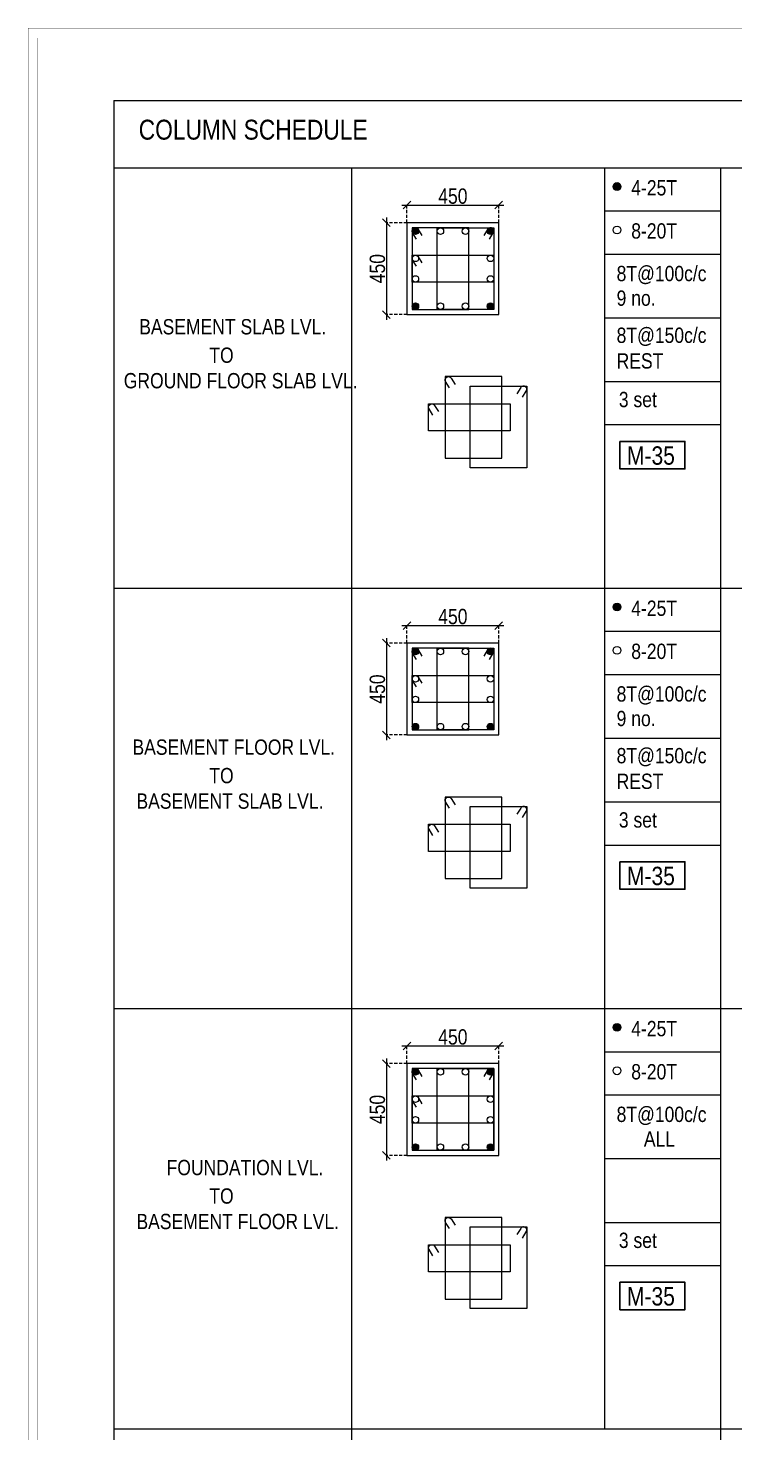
# Model space of a CAD drawing. Header units: millimetres. Extents: x 1112055 to 3390982, y -148532 to 766891.
# Drawn here: x 1910986 to 1924845, y 659086 to 686620 of the extents above; entities that cross this region are included whole.
import ezdxf
from ezdxf.enums import TextEntityAlignment as Align

# ---------------------------------------------------------------- set-up
doc = ezdxf.new("R2010")
doc.units = ezdxf.units.MM
doc.header["$PDMODE"] = 35
doc.header["$PDSIZE"] = -25
doc.linetypes.add('DASHED2', pattern=[0.375, 0.25, -0.125])
doc.linetypes.add('Hidden', pattern=[9.525, 6.35, -3.175])
for name, color, linetype, lineweight in [('B COL. SIZE DIM', 220, 'Continuous', 25), ('B COLSCH', 204, 'Continuous', 20), ('B COLUMN', 1, 'Hidden', 9), ('B STEEL', 34, 'Continuous', 15), ('B TITLE BLOCK', 250, 'Continuous', 0)]:
    doc.layers.add(name, color=color, linetype=linetype, lineweight=lineweight)
doc.layers.add('B TEXT', color=7, linetype='Continuous')
doc.styles.add('dim inside', font='romans.shx', dxfattribs={"width": 0.8, "height": 125})
doc.styles.add('SWINC', font='swissc.ttf')
doc.dimstyles.new('dim inside', dxfattribs={"dimtxt": 125, "dimasz": 100, "dimexe": 0, "dimexo": 0, "dimgap": 10, "dimtad": 0, "dimdec": 0, "dimzin": 0, "dimdsep": 46, "dimtxsty": 'dim inside', "dimblk": 'SMALL', "dimcen": 0.09, "dimadec": 0, "dimazin": 0, "dimtfac": 1, "dimtdec": 0, "dimtofl": 0, "dimtmove": 0, "dimatfit": 3, "dimfxl": 1, "dimtolj": 1, "dimtzin": 0, "dimarcsym": 2})

# ---------------------------------------------------------------- blocks, each defined once
blk = doc.blocks.new('_Oblique')
at = {"color": 0, "linetype": 'ByBlock', "lineweight": -2}
blk.add_line((-0.5, -0.5), (0.5, 0.5), dxfattribs=at)
blk = doc.blocks.new('*D2789')
at = {"layer": 'B COL. SIZE DIM', "color": 250, "lineweight": 9, "ltscale": 250, "transparency": 16777216}
blk.add_line((1918315, 666670), (1920315, 666670), dxfattribs=at)
at = {"layer": 'B COL. SIZE DIM', "color": 250, "linetype": 'DASHED2', "lineweight": 9, "ltscale": 250, "transparency": 16777216}
for p, q in [((1918415, 666325), (1918415, 666670)), ((1920215, 666325), (1920215, 666670))]:
    blk.add_line(p, q, dxfattribs=at)
at = {"layer": 'Defpoints', "color": 0, "transparency": 16777216}
for p in [(1920215, 666670), (1918415, 666325), (1920215, 666325)]:
    blk.add_point(p, dxfattribs=at)
at = {"layer": 'B COL. SIZE DIM', "color": 250, "lineweight": 9, "transparency": 16777216, "xscale": 150, "yscale": 150, "zscale": 150, "rotation": 180}
blk.add_blockref('_Oblique', (1918415, 666670), dxfattribs=at)
at = {"layer": 'B COL. SIZE DIM', "color": 250, "lineweight": 9, "transparency": 16777216, "xscale": 150, "yscale": 150, "zscale": 150}
blk.add_blockref('_Oblique', (1920215, 666670), dxfattribs=at)
at = {"layer": 'B COL. SIZE DIM', "color": 6, "transparency": 16777216, "insert": (1919315, 666845), "char_height": 300, "attachment_point": 5, "style": 'SWINC'}
blk.add_mtext('\\A1;450', dxfattribs=at)
blk = doc.blocks.new('*D2790')
at = {"layer": 'B COL. SIZE DIM', "color": 250, "lineweight": 9, "ltscale": 250, "transparency": 16777216}
blk.add_line((1918011, 666425), (1918011, 664425), dxfattribs=at)
at = {"layer": 'B COL. SIZE DIM', "color": 250, "linetype": 'DASHED2', "lineweight": 9, "ltscale": 250, "transparency": 16777216}
for p, q in [((1918415, 666325), (1918011, 666325)), ((1918415, 664525), (1918011, 664525))]:
    blk.add_line(p, q, dxfattribs=at)
at = {"layer": 'Defpoints', "color": 0, "transparency": 16777216}
for p in [(1918415, 666325), (1918011, 664525), (1918415, 664525)]:
    blk.add_point(p, dxfattribs=at)
at = {"layer": 'B COL. SIZE DIM', "color": 250, "lineweight": 9, "transparency": 16777216, "xscale": 150, "yscale": 150, "zscale": 150}
for p, rotation in [((1918011, 666325), 90), ((1918011, 664525), 270)]:
    blk.add_blockref('_Oblique', p, dxfattribs=dict(at, rotation=rotation))
at = {"layer": 'B COL. SIZE DIM', "color": 6, "transparency": 16777216, "insert": (1917836, 665425), "char_height": 300, "attachment_point": 5, "rotation": 90, "style": 'SWINC'}
blk.add_mtext('\\A1;450', dxfattribs=at)
blk = doc.blocks.new('*D2791')
at = {"layer": 'B COL. SIZE DIM', "color": 250, "lineweight": 9, "ltscale": 250, "transparency": 16777216}
blk.add_line((1918315, 674910), (1920315, 674910), dxfattribs=at)
at = {"layer": 'B COL. SIZE DIM', "color": 250, "linetype": 'DASHED2', "lineweight": 9, "ltscale": 250, "transparency": 16777216}
for p, q in [((1918415, 674565), (1918415, 674910)), ((1920215, 674565), (1920215, 674910))]:
    blk.add_line(p, q, dxfattribs=at)
at = {"layer": 'Defpoints', "color": 0, "transparency": 16777216}
for p in [(1920215, 674910), (1918415, 674565), (1920215, 674565)]:
    blk.add_point(p, dxfattribs=at)
at = {"layer": 'B COL. SIZE DIM', "color": 250, "lineweight": 9, "transparency": 16777216, "xscale": 150, "yscale": 150, "zscale": 150, "rotation": 180}
blk.add_blockref('_Oblique', (1918415, 674910), dxfattribs=at)
at = {"layer": 'B COL. SIZE DIM', "color": 250, "lineweight": 9, "transparency": 16777216, "xscale": 150, "yscale": 150, "zscale": 150}
blk.add_blockref('_Oblique', (1920215, 674910), dxfattribs=at)
at = {"layer": 'B COL. SIZE DIM', "color": 6, "transparency": 16777216, "insert": (1919315, 675085), "char_height": 300, "attachment_point": 5, "style": 'SWINC'}
blk.add_mtext('\\A1;450', dxfattribs=at)
blk = doc.blocks.new('*D2792')
at = {"layer": 'B COL. SIZE DIM', "color": 250, "lineweight": 9, "ltscale": 250, "transparency": 16777216}
blk.add_line((1918011, 674665), (1918011, 672665), dxfattribs=at)
at = {"layer": 'B COL. SIZE DIM', "color": 250, "linetype": 'DASHED2', "lineweight": 9, "ltscale": 250, "transparency": 16777216}
for p, q in [((1918415, 674565), (1918011, 674565)), ((1918415, 672765), (1918011, 672765))]:
    blk.add_line(p, q, dxfattribs=at)
at = {"layer": 'Defpoints', "color": 0, "transparency": 16777216}
for p in [(1918415, 674565), (1918011, 672765), (1918415, 672765)]:
    blk.add_point(p, dxfattribs=at)
at = {"layer": 'B COL. SIZE DIM', "color": 250, "lineweight": 9, "transparency": 16777216, "xscale": 150, "yscale": 150, "zscale": 150}
for p, rotation in [((1918011, 674565), 90), ((1918011, 672765), 270)]:
    blk.add_blockref('_Oblique', p, dxfattribs=dict(at, rotation=rotation))
at = {"layer": 'B COL. SIZE DIM', "color": 6, "transparency": 16777216, "insert": (1917836, 673665), "char_height": 300, "attachment_point": 5, "rotation": 90, "style": 'SWINC'}
blk.add_mtext('\\A1;450', dxfattribs=at)
blk = doc.blocks.new('*D2793')
at = {"layer": 'B COL. SIZE DIM', "color": 250, "lineweight": 9, "ltscale": 250, "transparency": 16777216}
blk.add_line((1918315, 683150), (1920315, 683150), dxfattribs=at)
at = {"layer": 'B COL. SIZE DIM', "color": 250, "linetype": 'DASHED2', "lineweight": 9, "ltscale": 250, "transparency": 16777216}
for p, q in [((1918415, 682805), (1918415, 683150)), ((1920215, 682805), (1920215, 683150))]:
    blk.add_line(p, q, dxfattribs=at)
at = {"layer": 'Defpoints', "color": 0, "transparency": 16777216}
for p in [(1920215, 683150), (1918415, 682805), (1920215, 682805)]:
    blk.add_point(p, dxfattribs=at)
at = {"layer": 'B COL. SIZE DIM', "color": 250, "lineweight": 9, "transparency": 16777216, "xscale": 150, "yscale": 150, "zscale": 150, "rotation": 180}
blk.add_blockref('_Oblique', (1918415, 683150), dxfattribs=at)
at = {"layer": 'B COL. SIZE DIM', "color": 250, "lineweight": 9, "transparency": 16777216, "xscale": 150, "yscale": 150, "zscale": 150}
blk.add_blockref('_Oblique', (1920215, 683150), dxfattribs=at)
at = {"layer": 'B COL. SIZE DIM', "color": 6, "transparency": 16777216, "insert": (1919315, 683325), "char_height": 300, "attachment_point": 5, "style": 'SWINC'}
blk.add_mtext('\\A1;450', dxfattribs=at)
blk = doc.blocks.new('*D2794')
at = {"layer": 'B COL. SIZE DIM', "color": 250, "lineweight": 9, "ltscale": 250, "transparency": 16777216}
blk.add_line((1918011, 682905), (1918011, 680905), dxfattribs=at)
at = {"layer": 'B COL. SIZE DIM', "color": 250, "linetype": 'DASHED2', "lineweight": 9, "ltscale": 250, "transparency": 16777216}
for p, q in [((1918415, 682805), (1918011, 682805)), ((1918415, 681005), (1918011, 681005))]:
    blk.add_line(p, q, dxfattribs=at)
at = {"layer": 'Defpoints', "color": 0, "transparency": 16777216}
for p in [(1918415, 682805), (1918011, 681005), (1918415, 681005)]:
    blk.add_point(p, dxfattribs=at)
at = {"layer": 'B COL. SIZE DIM', "color": 250, "lineweight": 9, "transparency": 16777216, "xscale": 150, "yscale": 150, "zscale": 150}
for p, rotation in [((1918011, 682805), 90), ((1918011, 681005), 270)]:
    blk.add_blockref('_Oblique', p, dxfattribs=dict(at, rotation=rotation))
at = {"layer": 'B COL. SIZE DIM', "color": 6, "transparency": 16777216, "insert": (1917836, 681905), "char_height": 300, "attachment_point": 5, "rotation": 90, "style": 'SWINC'}
blk.add_mtext('\\A1;450', dxfattribs=at)

msp = doc.modelspace()

# ---------------------------------------------------------------- hatches: boundary and pattern name
at = {"layer": 'B STEEL', "lineweight": 9, "ltscale": 0.5}
h = msp.add_hatch(color=34, dxfattribs=at)
edge = h.paths.add_edge_path()
edge.add_arc((1922533.7, 683514), 76.8, 0, 360)
h = msp.add_hatch(color=34, dxfattribs=at)
edge = h.paths.add_edge_path()
edge.add_arc((1918579.3, 682640.8), 64, 0, 360)
h = msp.add_hatch(color=34, dxfattribs=at)
edge = h.paths.add_edge_path()
edge.add_arc((1920051.3, 682640.8), 64, 180, 540, ccw=False)
h = msp.add_hatch(color=34, dxfattribs=at)
edge = h.paths.add_edge_path()
edge.add_arc((1918579.3, 681168.9), 64, 0, 360, ccw=False)
h = msp.add_hatch(color=34, dxfattribs=at)
edge = h.paths.add_edge_path()
edge.add_arc((1920051.3, 681168.9), 64, -180, 180)
h = msp.add_hatch(color=34, dxfattribs=at)
edge = h.paths.add_edge_path()
edge.add_arc((1922533.7, 675274.2), 76.8, 0, 360)
h = msp.add_hatch(color=34, dxfattribs=at)
edge = h.paths.add_edge_path()
edge.add_arc((1918579.3, 674401), 64, 0, 360)
h = msp.add_hatch(color=34, dxfattribs=at)
edge = h.paths.add_edge_path()
edge.add_arc((1920051.3, 674401), 64, 180, 540, ccw=False)
h = msp.add_hatch(color=34, dxfattribs=at)
edge = h.paths.add_edge_path()
edge.add_arc((1918579.3, 672929), 64, 0, 360, ccw=False)
h = msp.add_hatch(color=34, dxfattribs=at)
edge = h.paths.add_edge_path()
edge.add_arc((1920051.3, 672929), 64, -180, 180)
h = msp.add_hatch(color=34, dxfattribs=at)
edge = h.paths.add_edge_path()
edge.add_arc((1922533.7, 667034.3), 76.8, 0, 360)
h = msp.add_hatch(color=34, dxfattribs=at)
edge = h.paths.add_edge_path()
edge.add_arc((1918579.3, 666161.1), 64, 0, 360)
h = msp.add_hatch(color=34, dxfattribs=at)
edge = h.paths.add_edge_path()
edge.add_arc((1920051.3, 666161.1), 64, 180, 540, ccw=False)
h = msp.add_hatch(color=34, dxfattribs=at)
edge = h.paths.add_edge_path()
edge.add_arc((1918579.3, 664689.2), 64, 0, 360, ccw=False)
h = msp.add_hatch(color=34, dxfattribs=at)
edge = h.paths.add_edge_path()
edge.add_arc((1920051.3, 664689.2), 64, -180, 180)

# ---------------------------------------------------------------- linework, layer by layer
at = {"layer": 'B COLSCH', "color": 250, "lineweight": 0}
for p, q in [((1912667.6, 685201.3), (1912667.6, 651910.2)), ((1912667.6, 685201.3), (1953141.9, 685201.3)), ((1912667.6, 683882.3), (1953141.9, 683882.3)), ((1917328.2, 683882.3), (1917328.2, 651910.2)), ((1922287.4, 683882.3), (1922287.4, 659162.8)), ((1924561.8, 683882.3), (1924561.8, 651910.2)), ((1922287.4, 683037.3), (1924561.8, 683037.3)), ((1922287.4, 682192.3), (1924561.8, 682192.3)), ((1922287.4, 680942.6), (1924561.8, 680942.6)), ((1922287.4, 679692.8), (1924561.8, 679692.8)), ((1922287.4, 678847.8), (1924561.8, 678847.8)), ((1912667.6, 675642.5), (1953141.9, 675642.5)), ((1922287.4, 674797.5), (1924561.8, 674797.5)), ((1922287.4, 673952.5), (1924561.8, 673952.5)), ((1922287.4, 672702.7), (1924561.8, 672702.7)), ((1922287.4, 671452.9), (1924561.8, 671452.9)), ((1922287.4, 670607.9), (1924561.8, 670607.9)), ((1912667.6, 667402.6), (1953141.9, 667402.6)), ((1922287.4, 666557.6), (1924561.8, 666557.6)), ((1922287.4, 665712.6), (1924561.8, 665712.6)), ((1922287.4, 664462.9), (1924561.8, 664462.9)), ((1922287.4, 663213.1), (1924561.8, 663213.1)), ((1922287.4, 662368.1), (1924561.8, 662368.1)), ((1912667.6, 659162.8), (1960347.9, 659162.8))]:
    msp.add_line(p, q, dxfattribs=at)
at = {"layer": 'B COLUMN', "color": 1, "linetype": 'ByBlock', "lineweight": 20}
for points in [[(1918415.3, 681004.8), (1920215.3, 681004.8), (1920215.3, 682804.8), (1918415.3, 682804.8)], [(1918415.3, 672765), (1920215.3, 672765), (1920215.3, 674565), (1918415.3, 674565)], [(1918415.3, 664525.2), (1920215.3, 664525.2), (1920215.3, 666325.2), (1918415.3, 666325.2)]]:
    msp.add_lwpolyline(points, close=True, dxfattribs=at)
at = {"layer": 'B STEEL', "color": 34, "lineweight": 9, "ltscale": 0.5}
for points in [[(1918599.6, 682485.8), (1918524.8, 682607.3, -1), (1918633.8, 682674.4), (1918708.6, 682552.9)], [(1920031, 682485.8), (1920105.8, 682607.3, 1), (1919996.8, 682674.4), (1919922, 682552.9)], [(1918599.6, 681951.4), (1918524.8, 682072.9, -1), (1918633.8, 682140), (1918708.6, 682018.5)], [(1919247.6, 679570.1), (1919172.9, 679691.6, -1), (1919281.9, 679758.7), (1919356.7, 679637.2)], [(1920679.1, 679384.5), (1920753.9, 679506, 1), (1920644.8, 679573.1), (1920570.1, 679451.6)], [(1918921.8, 679035.7), (1918847, 679157.2, -1), (1918956, 679224.3), (1919030.8, 679102.8)], [(1918599.6, 674245.9), (1918524.8, 674367.4, -1), (1918633.8, 674434.5), (1918708.6, 674313.1)], [(1920031, 674245.9), (1920105.8, 674367.4, 1), (1919996.8, 674434.5), (1919922, 674313.1)], [(1918599.6, 673711.6), (1918524.8, 673833, -1), (1918633.8, 673900.1), (1918708.6, 673778.7)], [(1919247.6, 671330.2), (1919172.9, 671451.7, -1), (1919281.9, 671518.8), (1919356.7, 671397.4)], [(1920679.1, 671144.6), (1920753.9, 671266.1, 1), (1920644.8, 671333.2), (1920570.1, 671211.7)], [(1918921.8, 670795.9), (1918847, 670917.3, -1), (1918956, 670984.4), (1919030.8, 670863)], [(1918599.6, 666006.1), (1918524.8, 666127.6, -1), (1918633.8, 666194.7), (1918708.6, 666073.2)], [(1920031, 666006.1), (1920105.8, 666127.6, 1), (1919996.8, 666194.7), (1919922, 666073.2)], [(1918599.6, 665471.7), (1918524.8, 665593.2, -1), (1918633.8, 665660.3), (1918708.6, 665538.8)], [(1919247.6, 663090.4), (1919172.9, 663211.9, -1), (1919281.9, 663279), (1919356.7, 663157.5)], [(1920679.1, 662904.8), (1920753.9, 663026.3, 1), (1920644.8, 663093.4), (1920570.1, 662971.9)], [(1918921.8, 662556), (1918847, 662677.5, -1), (1918956, 662744.6), (1919030.8, 662623.1)]]:
    msp.add_lwpolyline(points, format="xyb", dxfattribs=at)
for points in [[(1918515.3, 681104.8), (1919624.6, 681104.8), (1919624.6, 682704.8), (1918515.3, 682704.8)], [(1920115.3, 681104.8), (1919006, 681104.8), (1919006, 682704.8), (1920115.3, 682704.8)], [(1918515.3, 682170.5), (1920115.3, 682170.5), (1920115.3, 681639.2), (1918515.3, 681639.2)], [(1919163.4, 678189.1), (1920272.7, 678189.1), (1920272.7, 679789.1), (1919163.4, 679789.1)], [(1920763.4, 678003.5), (1919654, 678003.5), (1919654, 679603.5), (1920763.4, 679603.5)], [(1918837.5, 679254.8), (1920437.5, 679254.8), (1920437.5, 678723.5), (1918837.5, 678723.5)], [(1918515.3, 672865), (1919624.6, 672865), (1919624.6, 674465), (1918515.3, 674465)], [(1920115.3, 672865), (1919006, 672865), (1919006, 674465), (1920115.3, 674465)], [(1918515.3, 673930.6), (1920115.3, 673930.6), (1920115.3, 673399.4), (1918515.3, 673399.4)], [(1919163.4, 669949.3), (1920272.7, 669949.3), (1920272.7, 671549.3), (1919163.4, 671549.3)], [(1920763.4, 669763.7), (1919654, 669763.7), (1919654, 671363.7), (1920763.4, 671363.7)], [(1918837.5, 671014.9), (1920437.5, 671014.9), (1920437.5, 670483.7), (1918837.5, 670483.7)], [(1918515.3, 664625.2), (1920115.3, 664625.2), (1920115.3, 666225.2), (1918515.3, 666225.2)], [(1918515.3, 664625.2), (1919624.6, 664625.2), (1919624.6, 666225.2), (1918515.3, 666225.2)], [(1920115.3, 664625.2), (1919006, 664625.2), (1919006, 666225.2), (1920115.3, 666225.2)], [(1918515.3, 665690.8), (1920115.3, 665690.8), (1920115.3, 665159.6), (1918515.3, 665159.6)], [(1919163.4, 661709.5), (1920272.7, 661709.5), (1920272.7, 663309.5), (1919163.4, 663309.5)], [(1920763.4, 661523.8), (1919654, 661523.8), (1919654, 663123.8), (1920763.4, 663123.8)], [(1918837.5, 662775.1), (1920437.5, 662775.1), (1920437.5, 662243.8), (1918837.5, 662243.8)]]:
    msp.add_lwpolyline(points, close=True, dxfattribs=at)
for centre, radius in [((1922533.7, 683514), 76.8), ((1918579.3, 682640.8), 64), ((1919070, 682640.8), 64), ((1919560.6, 682640.8), 64), ((1920051.3, 682640.8), 64), ((1922533.7, 682663.7), 76.8), ((1918579.3, 682106.4), 64), ((1920051.3, 682106.4), 64), ((1918579.3, 681703.3), 64), ((1920051.3, 681703.3), 64), ((1918579.3, 681168.9), 64), ((1919070, 681168.9), 64), ((1919560.6, 681168.9), 64), ((1920051.3, 681168.9), 64), ((1922533.7, 675274.2), 76.8), ((1918579.3, 674401), 64), ((1919070, 674401), 64), ((1919560.6, 674401), 64), ((1920051.3, 674401), 64), ((1922533.7, 674423.9), 76.8), ((1918579.3, 673866.6), 64), ((1920051.3, 673866.6), 64), ((1918579.3, 673463.4), 64), ((1920051.3, 673463.4), 64), ((1918579.3, 672929), 64), ((1919070, 672929), 64), ((1919560.6, 672929), 64), ((1920051.3, 672929), 64), ((1922533.7, 667034.3), 76.8), ((1918579.3, 666161.1), 64), ((1919070, 666161.1), 64), ((1919560.6, 666161.1), 64), ((1920051.3, 666161.1), 64), ((1922533.7, 666184), 76.8), ((1918579.3, 665626.7), 64), ((1920051.3, 665626.7), 64), ((1918579.3, 665223.6), 64), ((1920051.3, 665223.6), 64), ((1918579.3, 664689.2), 64), ((1919070, 664689.2), 64), ((1919560.6, 664689.2), 64), ((1920051.3, 664689.2), 64)]:
    msp.add_circle(centre, radius, dxfattribs=at)
at = {"layer": 'B TEXT', "color": 1}
for points in [[(1922591.1, 678518.8), (1923865.6, 678518.8), (1923865.6, 677980.8), (1922591.1, 677980.8)], [(1922591.1, 670278.9), (1923865.6, 670278.9), (1923865.6, 669740.9), (1922591.1, 669740.9)], [(1922591.1, 662039.1), (1923865.6, 662039.1), (1923865.6, 661501.1), (1922591.1, 661501.1)]]:
    msp.add_lwpolyline(points, close=True, dxfattribs=at)
at = {"layer": 'B TITLE BLOCK', "color": 1, "const_width": 4.29}
msp.add_lwpolyline([(1910988.2, 686617.8), (1910988.2, 639062.2), (1972414, 639062.2), (1972414, 686617.8)], close=True, dxfattribs=at)
at = {"layer": 'B TITLE BLOCK', "color": 250, "lineweight": 0, "const_width": 4.29}
msp.add_lwpolyline([(1911179.3, 686426.7), (1911179.3, 639253.3), (1972222.8, 639253.3), (1972222.8, 686426.7)], close=True, dxfattribs=at)

# ---------------------------------------------------------------- texts
at = {"layer": 'B TEXT', "color": 1, "style": 'SWINC'}
msp.add_text('COLUMN SCHEDULE', height=389.727, dxfattribs=at).set_placement((1913154.8, 684434.2))
at = {"layer": 'B TEXT', "style": 'SWINC'}
for s, p in [('4-25T', (1922812.2, 683339.5)), ('8-20T', (1922812.2, 682494.5)), ('8T@100c/c', (1922525.3, 681659.6)), ('9 no.', (1922525.3, 681177.8)), ('8T@150c/c', (1922525.3, 680449.7)), ('8T@150c/c', (1922525.3, 680449.7)), ('REST', (1922525.3, 679947.3)), ('REST', (1922525.3, 679947.3)), ('3 set', (1922569.1, 679190.3)), ('4-25T', (1922812.2, 675099.6)), ('8-20T', (1922812.2, 674254.6)), ('8T@100c/c', (1922525.3, 673419.8)), ('9 no.', (1922525.3, 672938)), ('8T@150c/c', (1922525.3, 672209.9)), ('8T@150c/c', (1922525.3, 672209.9)), ('REST', (1922525.3, 671707.5)), ('REST', (1922525.3, 671707.5)), ('3 set', (1922569.1, 670950.5)), ('4-25T', (1922812.2, 666859.8)), ('8-20T', (1922812.2, 666014.8)), ('8T@100c/c', (1922525.3, 665179.9)), ('ALL', (1923060, 664698.1)), ('3 set', (1922569.1, 662710.6))]:
    msp.add_text(s, height=300, dxfattribs=at).set_placement(p)
at = {"layer": 'B TEXT', "color": 1, "style": 'SWINC'}
for s, height, p in [('BASEMENT SLAB LVL.', 300, (1913165.2, 680526.7)), ('TO', 300, (1914539.5, 679968.7)), ('GROUND FLOOR SLAB LVL.', 300, (1912861.9, 679469.4)), ('M-35', 360, (1922728.4, 677954.2)), ('BASEMENT FLOOR LVL.', 300, (1913032.5, 672286.9)), ('TO', 300, (1914539.5, 671728.8)), ('BASEMENT SLAB LVL.', 300, (1913110.6, 671229.6)), ('M-35', 360, (1922728.4, 669714.4)), ('FOUNDATION LVL.', 300, (1913702, 664047)), ('TO', 300, (1914539.5, 663489)), ('BASEMENT FLOOR LVL.', 300, (1913110.6, 662989.7)), ('M-35', 360, (1922728.4, 661474.6))]:
    msp.add_text(s, height=height, dxfattribs=at).set_placement(p, align=Align.BOTTOM_LEFT)

# ---------------------------------------------------------------- dimensions: what is measured, and where the dimension line sits
at = {"layer": 'B COL. SIZE DIM', "color": 250, "ltscale": 250}
for base, p1, p2, picture, middle in [((1920215.3, 683149.8), (1918415.3, 682804.8), (1920215.3, 682804.8), '*D2793', (1919315.3, 683324.8)), ((1920215.3, 674910), (1918415.3, 674565), (1920215.3, 674565), '*D2791', (1919315.3, 675085)), ((1920215.3, 666670.1), (1918415.3, 666325.2), (1920215.3, 666325.2), '*D2789', (1919315.3, 666845.1))]:
    dim = msp.add_linear_dim(base=base, p1=p1, p2=p2, dimstyle='dim inside', override={"dimtxt": 300, "dimasz": 150, "dimgap": 25, "dimtad": 3, "dimlfac": 0.25, "dimtxsty": 'SWINC', "dimblk1": 'Oblique', "dimblk2": 'Oblique', "dimsah": 1, "dimdle": 100, "dimclrd": 250, "dimclre": 250, "dimclrt": 6, "dimfxl": 1000, "dimlwd": 9, "dimlwe": 9}, dxfattribs=at)
    dim.commit()
    dim.dimension.update_dxf_attribs({"geometry": picture, "text_midpoint": middle})
for base, p1, p2, picture, middle in [((1918011.4, 681004.8), (1918415.3, 682804.8), (1918415.3, 681004.8), '*D2794', (1917836.4, 681904.8)), ((1918011.4, 672765), (1918415.3, 674565), (1918415.3, 672765), '*D2792', (1917836.4, 673665)), ((1918011.4, 664525.2), (1918415.3, 666325.2), (1918415.3, 664525.2), '*D2790', (1917836.4, 665425.2))]:
    dim = msp.add_linear_dim(base=base, p1=p1, p2=p2, angle=90, dimstyle='dim inside', override={"dimtxt": 300, "dimasz": 150, "dimgap": 25, "dimtad": 3, "dimlfac": 0.25, "dimtxsty": 'SWINC', "dimblk1": 'Oblique', "dimblk2": 'Oblique', "dimsah": 1, "dimdle": 100, "dimclrd": 250, "dimclre": 250, "dimclrt": 6, "dimfxl": 1000, "dimlwd": 9, "dimlwe": 9}, dxfattribs=at)
    dim.commit()
    dim.dimension.update_dxf_attribs({"geometry": picture, "text_midpoint": middle})

doc.saveas('drawing.dxf')
